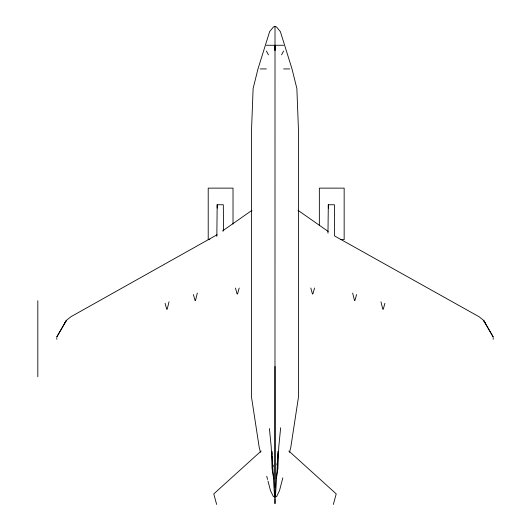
<?xml version="1.0" encoding="UTF-8"?>
<svg xmlns="http://www.w3.org/2000/svg" width="531" height="531" viewBox="0 0 531 531"><rect width="100%" height="100%" fill="white"/><g stroke="black" fill="none" stroke-linecap="round" stroke-linejoin="round"><path stroke-width="0.8" d="M275.012 503.527L275.012 498.735M275.012 487.166L275.012 366.47M223.518 231.071L223.319 204.754L217.179 204.754L216.84 236.401M334.59 235.744L334.457 204.754L328.317 204.754L327.972 233.169M275.443 496.724L278.178 451.197L277.441 459.275M276.923 464.93L277.069 463.317M280.653 427.76L278.775 446.876L277.912 468.614L276.332 478.066M169.017 301.787L167.179 309.281L166.741 309.281L165.088 303.294M197.326 293.039L195.488 300.533L195.056 300.533L193.403 294.546M282.837 477.86L279.498 490.651L276.664 496.505L275.549 496.983M289.514 452.279L290.769 447.48L298.435 397.374L298.435 129.298L296.869 88.524L292.01 68.93L280.375 31.648L276.538 26.962L275.012 26.55L274.978 503.527M239.176 288.028L237.549 294.015L237.111 294.015L235.459 288.028M333.349 504.45L336.216 493.896L288.844 451.005M314.531 288.028L312.878 294.015L312.44 294.015L310.814 288.028M356.586 294.546L354.934 300.533L354.502 300.533L352.664 293.039M384.902 303.294L383.249 309.281L382.811 309.281L380.973 301.787M281.569 54.819L283.594 51.022M64.351 323.625L66.368 320.472L56.804 336.939L66.368 320.385L70.895 316.748L217.126 234.715M261.152 451.005L213.774 493.896L216.641 504.45M222.489 230.965L251.973 210.329M274.978 26.55L273.452 26.962L269.615 31.648L257.98 68.93L253.121 88.524L251.555 129.298L251.555 397.374L259.221 447.48L260.475 452.279M266.383 45.268L283.607 45.268M260.223 68.93L266.409 68.93M283.587 68.93L289.767 68.93M209.878 239.634L208.212 239.634L208.212 188.133L233.023 188.133L233.023 224.102M340.524 239.634L344.154 239.634L344.154 188.133L319.35 188.133L319.35 225.741M274.998 497.228L273.326 496.505L270.491 490.651L267.989 481.059M334.875 236.122L479.095 316.748L483.628 320.385L493.186 336.939L483.628 320.472L485.639 323.625M298.017 210.329L328.178 231.436M266.396 51.022L268.42 54.819M266.735 476.261L267.571 479.46M273.79 478.849L272.078 468.614L271.215 446.876L269.416 428.557M272.111 454.43L271.819 451.197L274.547 496.724M272.257 456.043L272.695 460.888M273.067 464.93L273.213 466.55M328.317 204.754L328.35 208.072M217.179 204.754L217.212 208.072M493.186 337.723L493.186 339.282M275.211 45.686L275.211 50.292M274.779 45.686L274.779 50.292M56.804 337.723L56.804 339.282M37.814 300.725L37.814 376.791"/></g></svg>
